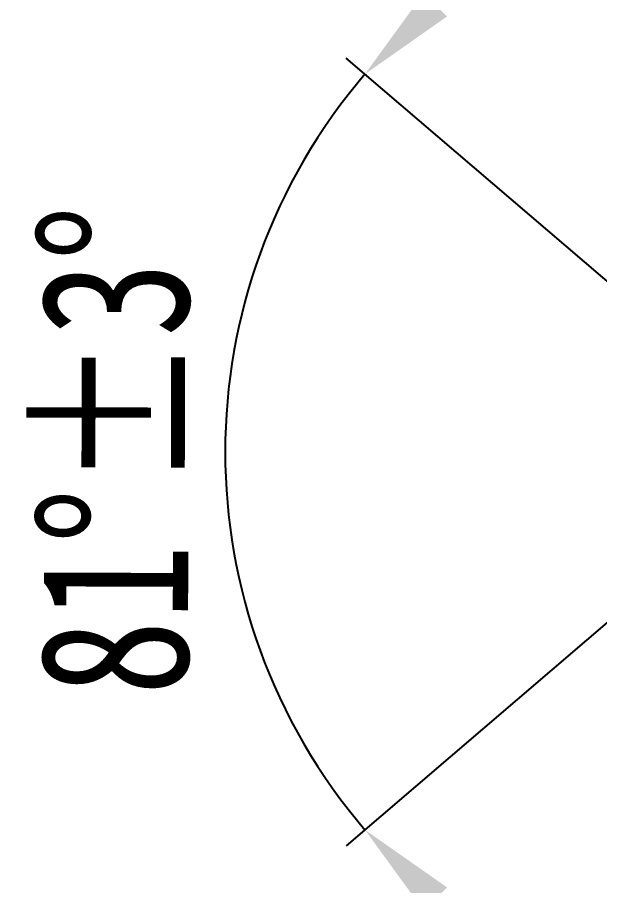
# Model space of a CAD drawing. Header units: millimetres. Extents: x 1 to 339, y 0 to 170.
# Drawn here: x 221.03 to 226.92, y 104.23 to 113.02 of the extents above; entities that cross this region are included whole.
import ezdxf

# ---------------------------------------------------------------- set-up
doc = ezdxf.new("R2010")
doc.units = ezdxf.units.MM
doc.layers.add('标注', color=3, linetype='Continuous')
doc.styles.get("Standard").update_dxf_attribs({"font": 'arial.ttf'})
doc.styles.add('宋体', font='SimSun.ttf', dxfattribs={"width": 0.75})
doc.dimstyles.new('ISO-25', dxfattribs={"dimtxt": 2.5, "dimasz": 2.5, "dimexe": 1.25, "dimexo": 0.625, "dimtad": 1, "dimtxsty": 'Standard', "dimcen": 2.5, "dimadec": 0, "dimazin": 0, "dimtfac": 1, "dimtmove": 0, "dimatfit": 3, "dimfxl": 1, "dimarcsym": 0})

# ---------------------------------------------------------------- blocks, each defined once
blk = doc.blocks.new('*D26')
at = {"layer": 'Defpoints', "color": 0, "transparency": 16777216}
for p in [(227.4296, 109.9722), (229.01, 108.6185), (229.01, 108.6185), (227.4296, 107.2649), (223.2968, 107.2441)]:
    blk.add_point(p, dxfattribs=at)
at = {"layer": '标注', "transparency": 16777216}
for p, q in [((227.2398, 110.1348), (224.3572, 112.6038)), ((227.2398, 107.1023), (224.3572, 104.6333))]:
    blk.add_line(p, q, dxfattribs=at)
for start, end in [(119.89485, 129.65709), (139.41933, 220.58067), (230.34291, 240.10515)]:
    blk.add_arc((229.01, 108.6185), 5.8762, start, end, dxfattribs=at)
for points in [[(225.3768, 113.0237), (225.143, 113.2613), (224.5471, 112.4411)], [(225.143, 103.9758), (225.3768, 104.2134), (224.5471, 104.796)]]:
    blk.add_solid(points, dxfattribs=at)
at = {"layer": '标注', "transparency": 16777216, "insert": (222.0252, 108.6343), "char_height": 1.5, "attachment_point": 5, "rotation": 89.87116, "style": '宋体'}
blk.add_mtext('81°±3°', dxfattribs=at)

msp = doc.modelspace()

# ---------------------------------------------------------------- dimensions: what is measured, and where the dimension line sits
at = {"layer": '标注'}
dim = msp.add_angular_dim_2l(base=(223.2968, 107.2441), line1=((227.4296, 107.2649), (229.01, 108.6185)), line2=((227.4296, 109.9722), (229.01, 108.6185)), dimstyle='ISO-25', override={"dimtxt": 1.5, "dimasz": 1, "dimexe": 0.25, "dimexo": 0.25, "dimgap": 0.3, "dimrnd": 0.0005, "dimdsep": 46, "dimtxsty": '宋体', "dimcen": 1, "dimclrd": 256, "dimclre": 256, "dimclrt": 256, "dimadec": 0, "dimtol": 1, "dimtp": 3, "dimtm": 3, "dimtdec": 0, "dimlwd": 65535, "dimlwe": 65535}, dxfattribs=at)
dim.commit()
dim.dimension.update_dxf_attribs({"geometry": '*D26', "text_midpoint": (223.1338, 108.6318), "dimtype": 162})

doc.saveas('drawing.dxf')
